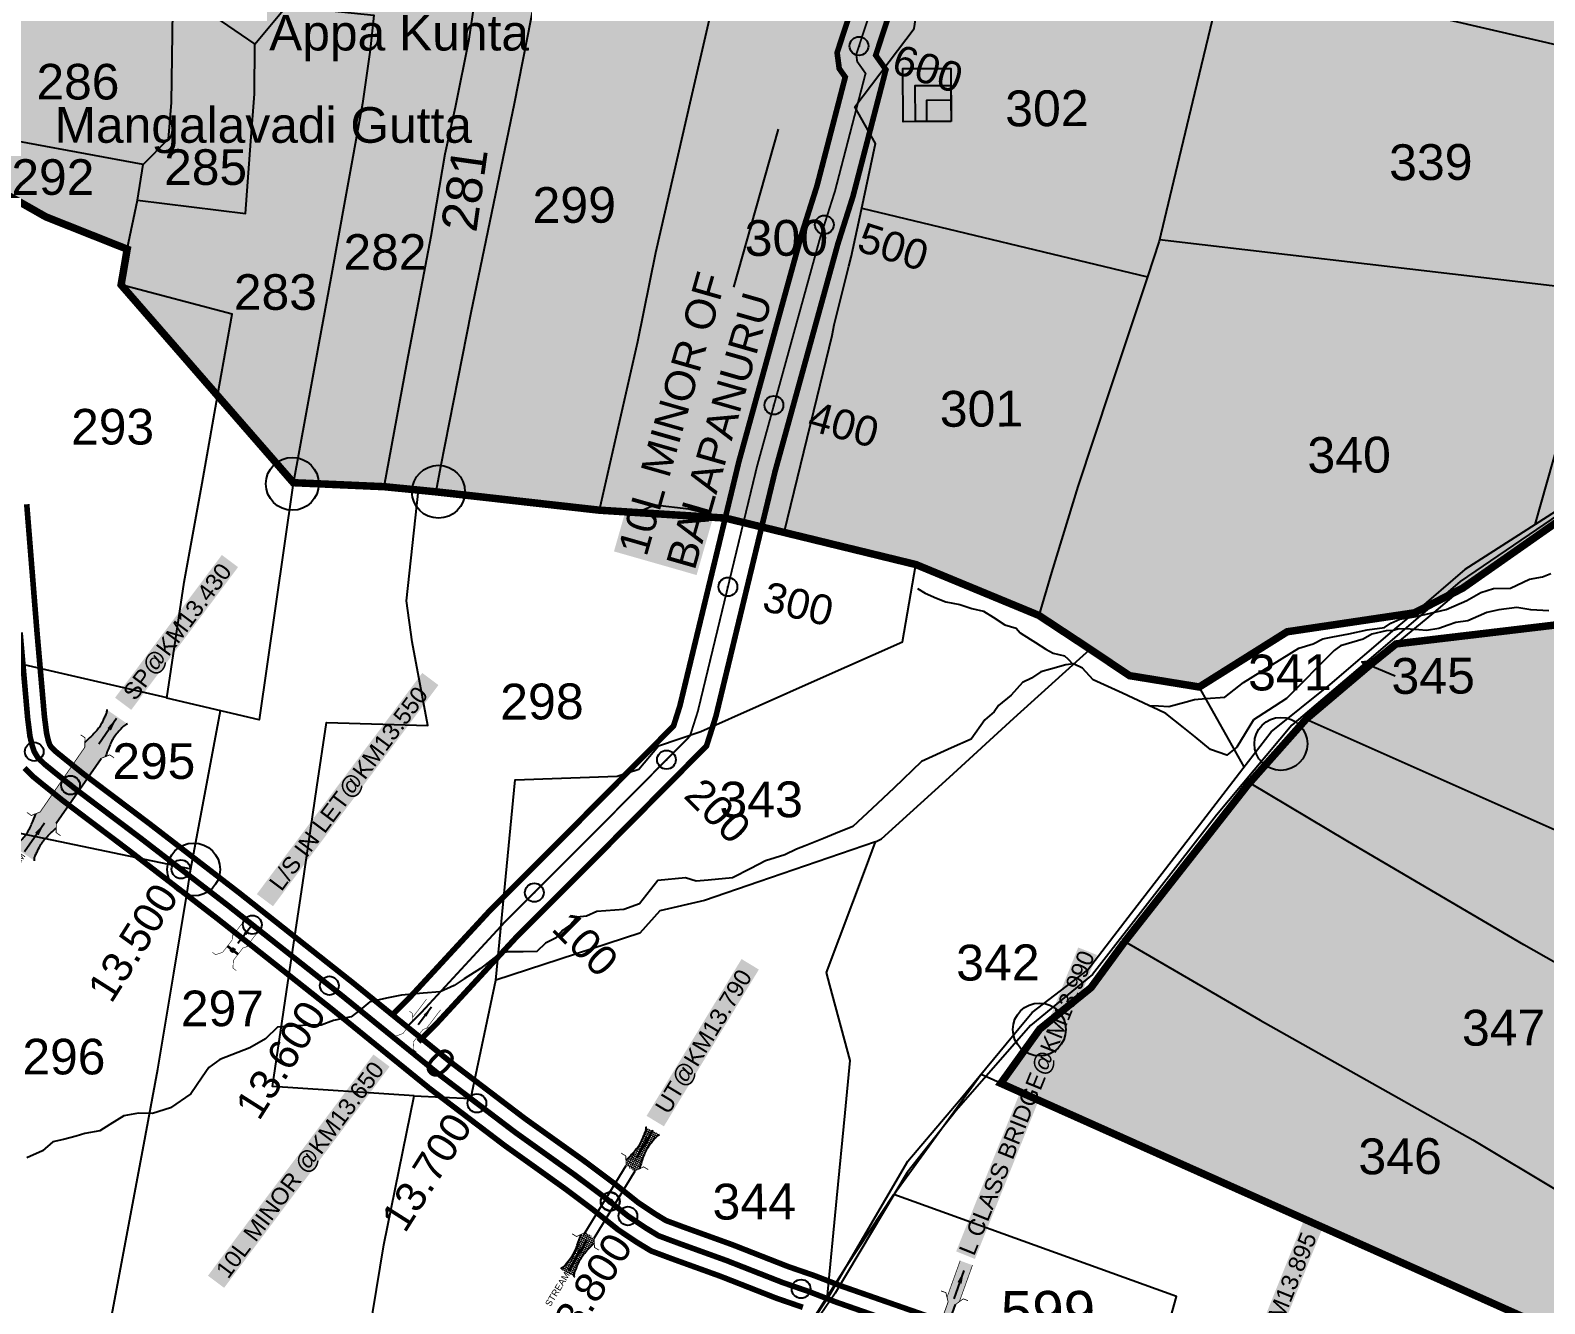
# Model space of a CAD drawing. Header units: inches. Extents: x 194782 to 246112, y 1600383 to 1614216.
# Drawn here: x 198478 to 199287, y 1610168 to 1610848 of the extents above; entities that cross this region are included whole.
import ezdxf
from ezdxf.enums import TextEntityAlignment as Align

# ---------------------------------------------------------------- set-up
doc = ezdxf.new("R2010")
doc.units = ezdxf.units.IN
doc.header["$LTSCALE"] = 15
doc.header["$MEASUREMENT"] = 0
doc.header["$PDMODE"] = 32
doc.header["$PDSIZE"] = 10
doc.linetypes.add('ACAD_ISO02W100', pattern=[15, 12, -3])
doc.linetypes.add('HIDDEN2', pattern=[0.1875, 0.125, -0.0625])
for name, color, linetype in [('BOUNDRY STONES', 240, 'Continuous'), ('CANAL1', 7, 'Continuous'), ('CS', 134, 'Continuous'), ('CSMark', 72, 'Continuous'), ('PAPER SIZE', 5, 'Continuous'), ('PLOTS', 7, 'Continuous'), ('PLOTS NO', 7, 'Continuous'), ('ROADS', 1, 'Continuous'), ('STREAMS', 4, 'Continuous'), ('STRUCTURE', 5, 'Continuous'), ('text2', 7, 'Continuous'), ('wells', 7, 'Continuous'), ('WUA-9', 3, 'Continuous')]:
    doc.layers.add(name, color=color, linetype=linetype)
doc.styles.get("Standard").update_dxf_attribs({"font": 'arial.ttf'})
doc.dimstyles.get("Standard").update_dxf_attribs({"dimtxt": 0.18, "dimasz": 0.18, "dimexe": 0.18, "dimexo": 0.0625, "dimgap": 0.09, "dimtad": 0, "dimtih": 1, "dimtoh": 1, "dimdec": 4, "dimzin": 0, "dimdsep": 46, "dimtxsty": 'Standard', "dimcen": 0.09, "dimadec": 0, "dimazin": 0, "dimtfac": 1, "dimtdec": 4, "dimtofl": 0, "dimtmove": 0, "dimatfit": 3, "dimfxl": 1, "dimtolj": 1, "dimtzin": 0, "dimarcsym": 0})

# ---------------------------------------------------------------- blocks, each defined once
blk = doc.blocks.new('OT')
at = {"layer": 'STRUCTURE', "color": 190}
for points, const_width in [([(769751.4, 1706595.8), (769729.4, 1706595.8)], 0.5), ([(769775.2, 1706601.8), (769775.2, 1706597.8), (769769.2, 1706593.8), (769761.8, 1706593.8), (769754.4, 1706593.8), (769748.4, 1706597.8), (769748.4, 1706601.8)], 0.5), ([(769761.8, 1706593.8), (769761.8, 1706581)], 2.5), ([(769751.4, 1706579), (769729.4, 1706579)], 0.5), ([(769748.4, 1706573), (769748.4, 1706577), (769754.4, 1706581), (769761.8, 1706581), (769761.8, 1706581), (769761.8, 1706581), (769769.2, 1706581), (769775.2, 1706577), (769775.2, 1706573)], 0.5)]:
    blk.add_lwpolyline(points, dxfattribs=dict(at, const_width=const_width))
at = {"layer": 'STRUCTURE', "color": 0}
blk.add_circle((769761.8, 1706587.4), 1.87, dxfattribs=at)
blk.add_leader([(769732.6, 1706587.4), (769753.8, 1706587.4)], dimstyle='Standard', override={"dimasz": 10, "dimgap": 0.09, "dimtad": 0}, dxfattribs=at)
blk = doc.blocks.new('SP')
at = {"layer": 'STRUCTURE'}
h = blk.add_hatch(dxfattribs=at)
h.set_pattern_fill('DASH', color=256, scale=8, style=0)
edge = h.paths.add_edge_path()
edge.add_spline(control_points=[(769825.7, 1706742.1), (769825.3, 1706741.8), (769823.8, 1706740.8), (769820.9, 1706740.3), (769817, 1706739.7), (769811.4, 1706738.9), (769804, 1706739.7), (769798.4, 1706741), (769795.6, 1706741.6)], knot_values=[0, 0, 0, 0, 1.613557, 5.24513, 8.624976, 13.470124, 22.190216, 30.746377, 30.746377, 30.746377, 30.746377], degree=3, periodic=0)
edge.add_line((769795.6, 1706741.6), (769792.6, 1706739.6))
edge.add_line((769792.6, 1706739.6), (769732.6, 1706739.6))
edge.add_line((769732.6, 1706739.6), (769729.6, 1706741.6))
edge.add_spline(control_points=[(769729.6, 1706741.6), (769726.9, 1706740.9), (769721.3, 1706739.5), (769713.9, 1706738.5), (769708.3, 1706739.1), (769704.4, 1706739.6), (769701.5, 1706740), (769700, 1706741), (769699.5, 1706741.3)], knot_values=[0, 0, 0, 0, 8.556161, 17.276253, 22.121402, 25.501247, 29.13282, 30.746377, 30.746377, 30.746377, 30.746377], degree=3, periodic=0)
edge.add_line((769699.5, 1706741.3), (769699.5, 1706722.1))
edge.add_spline(control_points=[(769699.5, 1706722.1), (769700, 1706722.4), (769701.4, 1706723.4), (769704.3, 1706724), (769708.2, 1706724.5), (769713.8, 1706725.3), (769721.2, 1706724.5), (769726.8, 1706723.3), (769729.6, 1706722.6)], knot_values=[0, 0, 0, 0, 1.613557, 5.24513, 8.624976, 13.470124, 22.190216, 30.746377, 30.746377, 30.746377, 30.746377], degree=3, periodic=0)
edge.add_line((769729.6, 1706722.6), (769732.6, 1706724.6))
edge.add_line((769732.6, 1706724.6), (769792.6, 1706724.6))
edge.add_line((769792.6, 1706724.6), (769795.6, 1706722.6))
edge.add_spline(control_points=[(769795.6, 1706722.6), (769798.4, 1706723.3), (769803.9, 1706724.8), (769811.3, 1706725.8), (769817, 1706725.1), (769820.9, 1706724.7), (769823.8, 1706724.2), (769825.2, 1706723.3), (769825.7, 1706723)], knot_values=[0, 0, 0, 0, 8.556161, 17.276253, 22.121402, 25.501247, 29.13282, 30.746377, 30.746377, 30.746377, 30.746377], degree=3, periodic=0)
edge.add_line((769825.7, 1706723), (769825.7, 1706742.1))
h.paths.add_polyline_path([(769764.2, 1706732.1, -1), (769761.1, 1706732.1, -1)], flags=0)
h.paths.add_polyline_path([(769761.1, 1706732.1, 1), (769764.2, 1706732.1, 1)], flags=16)
at = {"layer": 'STRUCTURE', "const_width": 0.628}
for points in [[(769726.6, 1706747.6), (769726.6, 1706743.6), (769732.6, 1706739.6), (769792.6, 1706739.6), (769798.6, 1706743.6), (769798.6, 1706747.6)], [(769726.6, 1706716.6), (769726.6, 1706720.6), (769732.6, 1706724.6), (769792.6, 1706724.6), (769798.6, 1706720.6), (769798.6, 1706716.6)]]:
    blk.add_lwpolyline(points, dxfattribs=at)
at = {"layer": 'STRUCTURE', "color": 3}
blk.add_lwpolyline([(769732.6, 1706724.6), (769792.6, 1706724.6)], dxfattribs=at)
blk.add_lwpolyline([(769732.6, 1706724.6), (769792.6, 1706724.6)], dxfattribs=at)
at = {"layer": 'STRUCTURE', "color": 0}
blk.add_circle((769762.6, 1706732.1), 1.55, dxfattribs=at)
at = {"layer": 'STRUCTURE'}
for points in [[(769699.5, 1706741.3), (769700.9, 1706740.5), (769704.4, 1706739.6), (769707.8, 1706739.2), (769712.6, 1706738.8), (769721.3, 1706739.7), (769729.6, 1706741.6)], [(769825.7, 1706742.1), (769824.3, 1706741.3), (769820.8, 1706740.3), (769817.5, 1706739.8), (769812.7, 1706739.2), (769804, 1706739.9), (769795.6, 1706741.6)], [(769699.5, 1706722.1), (769700.9, 1706723), (769704.4, 1706724), (769707.7, 1706724.5), (769712.5, 1706725), (769721.2, 1706724.4), (769729.6, 1706722.6)], [(769825.7, 1706723), (769824.3, 1706723.8), (769820.8, 1706724.7), (769817.4, 1706725.1), (769812.6, 1706725.5), (769803.9, 1706724.6), (769795.6, 1706722.6)]]:
    blk.add_spline(points, degree=3, dxfattribs=at)
at = {"layer": 'STRUCTURE', "color": 0}
blk.add_text('STREAM', height=5, dxfattribs=at).set_placement((769684.3, 1706732.1), align=Align.MIDDLE_CENTER)
for points in [[(769727.4, 1706732.1), (769700.8, 1706732.1)], [(769824.4, 1706732.1), (769800.5, 1706732.1)]]:
    blk.add_leader(points, dimstyle='Standard', override={"dimasz": 10, "dimgap": 0.09, "dimtad": 0}, dxfattribs=at)
blk = doc.blocks.new('UT')
at = {"layer": 'STRUCTURE'}
h = blk.add_hatch(dxfattribs=at)
h.set_pattern_fill('DASH', color=150, scale=8, angle=-39.6278, style=0)
h.set_pattern_definition([(320.372247933, (-4370.464, -6260.8811), (1.40800153113, 0.132407282), [1, -1])])
h.paths.add_polyline_path([(765163, 1700681.9), (765165.6, 1700680.6), (765167.2, 1700680.3), (765169.1, 1700680), (765172.4, 1700679.6), (765176.4, 1700679.3), (765179.5, 1700679.5), (765183.1, 1700679.9), (765187.7, 1700680.9), (765188.9, 1700681.2), (765193.1, 1700682.2), (765196.1, 1700680.2), (765196.1, 1700672.2), (765193.1, 1700670.2), (765190.5, 1700670.8), (765188.1, 1700671.3), (765185.5, 1700671.8), (765183.6, 1700672.1), (765181, 1700672.5), (765180.3, 1700672.5), (765178.5, 1700672.6), (765176.7, 1700672.6), (765174.6, 1700672.5), (765172.5, 1700672.3), (765170.4, 1700672), (765168.5, 1700671.7), (765166.1, 1700671.2), (765165, 1700670.8), (765163, 1700669.7)])
h.paths.add_polyline_path([(765259.1, 1700682.2), (765256.1, 1700680.2), (765256.1, 1700672.2), (765259.1, 1700670.2), (765261.9, 1700671), (765264.4, 1700671.6), (765266.4, 1700672), (765269.1, 1700672.5), (765272.7, 1700673), (765276.1, 1700673.1), (765278.6, 1700672.9), (765281.2, 1700672.7), (765283.9, 1700672.3), (765286.4, 1700671.9), (765288, 1700671.3), (765289.2, 1700670.6), (765289.1, 1700682.7), (765287.6, 1700681.8), (765285.7, 1700681.2), (765283, 1700680.7), (765281.2, 1700680.4), (765276.7, 1700679.9), (765272.7, 1700679.9), (765268.7, 1700680.3), (765264.8, 1700681), (765261.2, 1700681.7)])
at = {"layer": 'STRUCTURE', "color": 150, "const_width": 0.628}
for points in [[(765190.1, 1700688.2), (765190.1, 1700684.2), (765196.1, 1700680.2), (765256.1, 1700680.2), (765262.1, 1700684.2), (765262.1, 1700688.2)], [(765190.1, 1700664.2), (765190.1, 1700668.2), (765196.1, 1700672.2), (765256.1, 1700672.2), (765262.1, 1700668.2), (765262.1, 1700664.2)]]:
    blk.add_lwpolyline(points, dxfattribs=at)
at = {"layer": 'STRUCTURE', "color": 150}
for points in [[(765196.1, 1700680.2), (765256.1, 1700680.2)], [(765196.1, 1700672.2), (765256.1, 1700672.2)], [(765196.1, 1700672.2), (765256.1, 1700672.2)]]:
    blk.add_lwpolyline(points, dxfattribs=at)
at = {"layer": 'STRUCTURE', "color": 0}
blk.add_circle((765226.1, 1700676.2), 1.89, dxfattribs=at)
at = {"layer": 'STRUCTURE', "color": 150}
for points in [[(765289.1, 1700682.7), (765287.8, 1700681.9), (765284.3, 1700680.9), (765280.9, 1700680.4), (765276.1, 1700679.8), (765267.4, 1700680.5), (765259.1, 1700682.2)], [(765163, 1700681.9), (765164.4, 1700681.1), (765167.9, 1700680.2), (765171.2, 1700679.8), (765176.1, 1700679.4), (765184.7, 1700680.3), (765193.1, 1700682.2)], [(765163, 1700669.7), (765164.3, 1700670.6), (765167.8, 1700671.6), (765171.2, 1700672.1), (765176, 1700672.6), (765184.7, 1700672), (765193.1, 1700670.2)], [(765289.2, 1700670.6), (765287.8, 1700671.4), (765284.2, 1700672.3), (765280.9, 1700672.7), (765276.1, 1700673.1), (765267.4, 1700672.2), (765259.1, 1700670.2)]]:
    blk.add_spline(points, degree=3, dxfattribs=at)
at = {"layer": 'STRUCTURE', "color": 0}
blk.add_text('STREAM', height=5, dxfattribs=at).set_placement((765148.2, 1700675.8), align=Align.MIDDLE_CENTER)
for points in [[(765190.9, 1700676), (765164.2, 1700675.8)], [(765289.3, 1700676.7), (765265.4, 1700676.4)]]:
    blk.add_leader(points, dimstyle='Standard', override={"dimasz": 10, "dimgap": 0.09, "dimtad": 0}, dxfattribs=at)
blk = doc.blocks.new('SLB')
at = {"layer": 'STRUCTURE'}
h = blk.add_hatch(dxfattribs=at)
h.set_pattern_fill('DOTS', color=6, scale=20, angle=320.3722, style=0)
h.set_pattern_definition([(320.372247934, (-159.4327, -72.9564), (1.2786241598, 0.5641323054), [0, -1.25])])
h.paths.add_polyline_path([(769699.5, 1706871.1), (769699.5, 1706861.1), (769729.1, 1706861.1), (769732.1, 1706863.1), (769792.1, 1706863.1), (769795.1, 1706861.1), (769824.7, 1706861.1), (769824.7, 1706871.1), (769795.1, 1706871.1), (769792.1, 1706869.1), (769732.1, 1706869.1), (769729.1, 1706871.1)])
at = {"layer": 'STRUCTURE', "color": 6, "const_width": 0.628}
for points in [[(769726.1, 1706877.1), (769726.1, 1706873.1), (769732.1, 1706869.1), (769792.1, 1706869.1), (769798.1, 1706873.1), (769798.1, 1706877.1)], [(769726.1, 1706855.1), (769726.1, 1706859.1), (769732.1, 1706863.1), (769792.1, 1706863.1), (769798.1, 1706859.1), (769798.1, 1706855.1)]]:
    blk.add_lwpolyline(points, dxfattribs=at)
at = {"layer": 'STRUCTURE', "color": 6, "linetype": 'ACAD_ISO02W100', "ltscale": 0.5, "const_width": 0.5}
for points in [[(769699.5, 1706871.1), (769729.1, 1706871.1)], [(769699.5, 1706861.1), (769729.1, 1706861.1)], [(769795.1, 1706871.1), (769824.7, 1706871.1)], [(769795.1, 1706861.1), (769824.7, 1706861.1)]]:
    blk.add_lwpolyline(points, dxfattribs=at)
at = {"layer": 'STRUCTURE', "color": 6}
blk.add_lwpolyline([(769732.1, 1706863.1), (769792.1, 1706863.1)], dxfattribs=at)
blk.add_lwpolyline([(769732.1, 1706863.1), (769792.1, 1706863.1)], dxfattribs=at)
at = {"layer": 'STRUCTURE', "color": 0}
blk.add_circle((769762.1, 1706866.1), 1.24, dxfattribs=at)
for points in [[(769703.8, 1706866), (769726.7, 1706866)], [(769818.6, 1706865.8), (769795.7, 1706865.8)]]:
    blk.add_leader(points, dimstyle='Standard', override={"dimasz": 10, "dimgap": 0.09, "dimtad": 0}, dxfattribs=at)

msp = doc.modelspace()

# ---------------------------------------------------------------- hatches: boundary and pattern name
at = {"layer": 'PLOTS NO'}
h = msp.add_hatch(color=2, dxfattribs=at)
h.dxf.hatch_style = 1
h.paths.add_polyline_path([(198318.61, 1611017.4), (198243.82, 1611022.58), (198083.89, 1611083.3), (198118.29, 1611197.82), (198117.55, 1611216.54), (198179.15, 1611220.21), (198258.91, 1611214.76), (198273.86, 1611218.83), (198337.19, 1611280.79), (198371.88, 1611279.94), (198378.78, 1611277.65), (198452.44, 1611287.94), (198492.11, 1611296.73), (198488.59, 1611312.8), (198533.57, 1611324), (198583.68, 1611336.72), (198659.67, 1611353.45), (198723.67, 1611340.11), (198762.87, 1611331.94), (198781.16, 1611322.61), (198793.82, 1611321.25), (198800.03, 1611308.83), (198805.69, 1611308.65), (198829.28, 1611291.31), (198858.93, 1611274.8), (198862.81, 1611272.64), (198930.73, 1611264.74), (198982.91, 1611258.67), (199036.17, 1611256.83), (199068.99, 1611225.16), (199087.61, 1611173.41), (199124.65, 1611117.38), (199127.8, 1611079.53), (199163.13, 1611053.59), (199224.71, 1611008.37), (199277.15, 1610991.27), (199322.94, 1610957.17), (199371.81, 1610920.78), (199409.42, 1610905.8), (199493.98, 1610857.32), (199502.51, 1610853.27), (199555.09, 1610787.57), (199561.36, 1610770.8), (199576.83, 1610757.11), (199632.66, 1610740.89), (199672.42, 1610722.38), (199667.02, 1610707.58), (199596.21, 1610649.84), (199425.54, 1610648.35), (199396.82, 1610616.47), (199351.15, 1610614.71), (199327.71, 1610609.7), (199279.75, 1610576.06), (199242.89, 1610550.22), (199217.23, 1610537.07), (199149.23, 1610526.96), (199102.31, 1610497.49), (199065.08, 1610503.54), (199044.01, 1610517.69), (199016.64, 1610535.72), (198951.07, 1610562.83), (198880.78, 1610579.96), (198849.32, 1610587.63), (198782.25, 1610591.83), (198694.85, 1610601.65), (198667.3, 1610604.38), (198618.77, 1610606.51), (198526.87, 1610712.1), (198530.12, 1610731.12), (198486.75, 1610748.35), (198463.54, 1610761.52), (198460.49, 1610790.95), (198455.21, 1610808.29), (198397.18, 1610845.35), (198398.92, 1610850.58), (198407.5, 1610881.69), (198433.89, 1611008.72), (198429.58, 1611009.72), (198350.48, 1611015.2)])
at = {"layer": 'PLOTS NO', "true_color": 0xcd6928}
h = msp.add_hatch(color=32, dxfattribs=at)
h.dxf.hatch_style = 1
h.paths.add_polyline_path([(199062.19, 1610361.17), (199128.41, 1610445.51), (199159.32, 1610480.33), (199193.29, 1610509.1), (199207.35, 1610520.47), (199319.43, 1610533.78), (199415.65, 1610554.69), (199479.57, 1610597.05), (199505.31, 1610612.13), (199584.54, 1610608.14), (199640.17, 1610641.54), (199694.76, 1610687.01), (199710.96, 1610723.38), (199732.94, 1610726.71), (199826.84, 1610706.3), (199880.4, 1610686.22), (199939.14, 1610665.33), (199997.27, 1610646.23), (200001.28, 1610645.68), (200136.29, 1610578.74), (200183.79, 1610567.03), (200245.07, 1610514.53), (200367.37, 1610507.23), (200430.76, 1610519.37), (200556.27, 1610504.09), (200613.22, 1610499.15), (200643.7, 1610480.79), (200646.76, 1610430.18), (200637.66, 1610413.47), (200626.05, 1610393.04), (200631.68, 1610317.34), (200631.08, 1610286.65), (200399.29, 1610172.27), (200307.28, 1610130.83), (200242.53, 1610101.32), (200176.08, 1610094.51), (200091.45, 1610096.21), (199924.21, 1610131.45), (199818.56, 1610062.77), (199772.67, 1610027.01), (199745.8, 1610023.82), (199760.46, 1610105.57), (199758.47, 1610111.71), (199472.97, 1610144.6), (199321.74, 1610167.39), (199313.41, 1610144.25), (198996.4, 1610285.98), (199017.16, 1610314.91), (199044.56, 1610337.08)])
h = msp.add_hatch(color=32, dxfattribs=at)
h.dxf.hatch_style = 1
h.paths.add_polyline_path([(199062.19, 1610361.17), (199128.41, 1610445.51), (199159.32, 1610480.33), (199193.29, 1610509.1), (199207.35, 1610520.47), (199319.43, 1610533.78), (199415.65, 1610554.69), (199479.57, 1610597.05), (199505.31, 1610612.13), (199584.54, 1610608.14), (199640.17, 1610641.54), (199694.76, 1610687.01), (199710.96, 1610723.38), (199732.94, 1610726.71), (199826.84, 1610706.3), (199880.4, 1610686.22), (199939.14, 1610665.33), (199997.27, 1610646.23), (200001.28, 1610645.68), (200136.29, 1610578.74), (200183.79, 1610567.03), (200245.07, 1610514.53), (200367.37, 1610507.23), (200430.76, 1610519.37), (200556.27, 1610504.09), (200613.22, 1610499.15), (200643.7, 1610480.79), (200646.76, 1610430.18), (200637.66, 1610413.47), (200626.05, 1610393.04), (200631.68, 1610317.34), (200631.08, 1610286.65), (200399.29, 1610172.27), (200307.28, 1610130.83), (200242.53, 1610101.32), (200176.08, 1610094.51), (200091.45, 1610096.21), (199924.21, 1610131.45), (199818.56, 1610062.77), (199772.67, 1610027.01), (199745.8, 1610023.82), (199760.46, 1610105.57), (199758.47, 1610111.71), (199472.97, 1610144.6), (199321.74, 1610167.39), (199313.41, 1610144.25), (198996.4, 1610285.98), (199017.16, 1610314.91), (199044.56, 1610337.08)])

# ---------------------------------------------------------------- linework, layer by layer
at = {"layer": 'BOUNDRY STONES', "color": 1}
for centre in [(198618.27, 1610605.89), (198696.23, 1610601.69), (199145.9, 1610467.12), (198565.58, 1610400.11), (199016.98, 1610314.71)]:
    msp.add_circle(centre, 14.12, dxfattribs=at)
at = {"layer": 'CANAL1', "color": 200, "const_width": 3}
for points in [[(198671.49, 1610322.32), (198680.57, 1610331.44), (198723.95, 1610378.44), (198767.14, 1610421.62), (198821.71, 1610476.67), (198825.07, 1610487.24), (198856.59, 1610617.72), (198890.26, 1610739.67), (198898.27, 1610764.85), (198913.37, 1610822.95), (198910.16, 1610827.48), (198909.02, 1610835.98), (198940.8, 1610932.66)], [(198685.66, 1610308.22), (198695.01, 1610317.6), (198738.38, 1610364.58), (198781.32, 1610407.5), (198839.31, 1610466.01), (198844.34, 1610481.86), (198875.96, 1610612.71), (198909.44, 1610733.98), (198917.49, 1610759.3), (198935.07, 1610826.92), (198929.62, 1610834.61), (198959.69, 1610926.08)], [(198476.5, 1610595.01), (198481.94, 1610527.28), (198485.94, 1610481.85), (198487.08, 1610472.87), (198488.09, 1610468.59), (198488.7, 1610466.8), (198489.5, 1610465.49), (198491.9, 1610463.11), (198496.55, 1610459.33), (198506.71, 1610451.16), (198542.07, 1610424.49), (198589.74, 1610387.76), (198650.61, 1610339.62), (198702.67, 1610297.38), (198742.31, 1610267.26), (198773.75, 1610244.79), (198789.92, 1610232.69), (198802.83, 1610222.36), (198811.57, 1610216.5), (198817.68, 1610212.77), (198827.64, 1610209.07), (198853.09, 1610199.88), (198882.98, 1610188.16), (198896.92, 1610183.36), (198911.36, 1610177.78), (198969.12, 1610157.63)], [(198475.26, 1610454.25), (198479.87, 1610449.69), (198485.23, 1610445.33), (198495.65, 1610436.96), (198531.16, 1610410.17), (198578.67, 1610373.57), (198639.35, 1610325.58), (198691.55, 1610283.22), (198731.63, 1610252.77), (198763.12, 1610230.26), (198778.9, 1610218.45), (198792.18, 1610207.83), (198801.86, 1610201.33), (198809.78, 1610196.51), (198821.44, 1610192.16), (198846.75, 1610183.03), (198876.77, 1610171.26), (198890.74, 1610166.45)]]:
    msp.add_lwpolyline(points, dxfattribs=at)
at = {"layer": 'CANAL1', "color": 1, "linetype": 'HIDDEN2', "ltscale": 4, "const_width": 1}
msp.add_lwpolyline([(198678.58, 1610315.27), (198687.79, 1610324.52), (198731.16, 1610371.51), (198774.23, 1610414.56), (198830.51, 1610471.34), (198834.71, 1610484.55), (198866.28, 1610615.22), (198899.85, 1610736.82), (198907.88, 1610762.08), (198924.22, 1610824.94), (198919.75, 1610831.25), (198919.24, 1610835.04), (198950.25, 1610929.37)], dxfattribs=at)
at = {"layer": 'CANAL1', "color": 3, "linetype": 'HIDDEN2', "ltscale": 4, "true_color": 0x00ff00, "const_width": 3}
msp.add_lwpolyline([(198472.98, 1610526.52), (198476.99, 1610480.9), (198478.21, 1610471.26), (198479.43, 1610466.11), (198480.49, 1610462.98), (198482.38, 1610459.87), (198485.89, 1610456.4), (198490.89, 1610452.33), (198501.18, 1610444.06), (198536.62, 1610417.33), (198584.2, 1610380.67), (198644.98, 1610332.6), (198697.11, 1610290.3), (198736.97, 1610260.01), (198768.43, 1610237.52), (198784.41, 1610225.57), (198797.5, 1610215.09), (198806.72, 1610208.92), (198813.73, 1610204.64), (198824.54, 1610200.61), (198849.92, 1610191.45), (198879.87, 1610179.71), (198893.83, 1610174.91), (198908.25, 1610169.33), (198966.07, 1610149.16)], dxfattribs=at)
at = {"layer": 'CS'}
for p in [(198920.71, 1610839.51), (198902.19, 1610744.18), (198875.29, 1610647.87), (198850.75, 1610550.94), (198817.95, 1610458.67), (198747.43, 1610387.77)]:
    msp.add_point(p, dxfattribs=at)
at = {"layer": 'PLOTS', "color": 0}
for points in [[(199460.7, 1610802.93), (199341.02, 1610829.05), (199235.76, 1610853.35), (199115.49, 1610879.34), (198961.32, 1610922.76), (198926.64, 1610927.28), (198860.02, 1610939.52), (198841.33, 1610944.07), (198805.89, 1610952.68), (198796.7, 1610954.92), (198769.3, 1610961.58), (198752.98, 1610965.54), (198767.99, 1611035.88), (198795.31, 1611053.21), (198803.16, 1611068.98), (198822.59, 1611110.75), (198831.72, 1611135.14), (198841.41, 1611178.84), (198851.87, 1611226.06), (198862.81, 1611272.64)], [(199163.13, 1611053.59), (199142.49, 1610975.47), (199126.28, 1610914.7), (199115.49, 1610879.34), (199099.81, 1610814.2), (199086.58, 1610759.24), (199080.96, 1610735.43), (199074.64, 1610716.44), (199054.73, 1610656.55), (199037.42, 1610604.52), (199023.52, 1610558.5), (199016.64, 1610535.72), (198979.97, 1610550.4), (198951.07, 1610562.83), (198880.78, 1610579.96), (198829.82, 1610592.38), (198811.58, 1610594.48), (198802.7, 1610590.52), (198782.25, 1610591.83)], [(198769.3, 1610961.58), (198750.06, 1610876.64), (198736.71, 1610808.7), (198713.59, 1610697.17), (198697.3, 1610614.89), (198694.85, 1610601.65), (198685.66, 1610602.56), (198667.3, 1610604.38), (198679.62, 1610671.09), (198692.42, 1610738), (198699.77, 1610781.97), (198705.39, 1610806.94), (198712.62, 1610843.15), (198718.03, 1610879.11), (198720.52, 1610892.27)], [(198694.85, 1610601.65), (198782.25, 1610591.83), (198802.69, 1610681.79), (198812.3, 1610729.38), (198831.18, 1610811.62), (198850.09, 1610894.03), (198861.09, 1610939.26)], [(198880.78, 1610579.96), (198898.37, 1610652.13), (198906.41, 1610685.12), (198907.43, 1610690.79), (198915.35, 1610722.08), (198916.55, 1610726.81), (198921.98, 1610752.28), (198929.47, 1610787.45), (198918.51, 1610807.08), (198950.12, 1610848.93), (198955.88, 1610886.14), (198961.32, 1610922.76)], [(198554.52, 1610870.65), (198598.22, 1610840.51), (198615.17, 1610860.78), (198612.57, 1610880.04), (198577.86, 1610898.07)], [(198554.52, 1610870.65), (198553.52, 1610809.42), (198551.92, 1610789.88), (198538.59, 1610776.23), (198415.31, 1610799.01), (198454.63, 1610850.36)], [(198615.17, 1610860.78), (198661.68, 1610856.02), (198659.79, 1610837.55), (198655.75, 1610808.88), (198646.62, 1610758.9), (198638.72, 1610715.7), (198632.38, 1610680.96), (198618.52, 1610605.1), (198609.24, 1610540.55), (198600.53, 1610480.04), (198551.25, 1610491.59), (198560.59, 1610553.46), (198570.05, 1610606.25), (198579.46, 1610658.75), (198586.21, 1610696.38), (198526.87, 1610712.1), (198530.12, 1610731.12)], [(198397.62, 1610845.59), (198376.99, 1610790.12), (198430.71, 1610779.69), (198486.75, 1610748.35), (198530.12, 1610731.12), (198535.62, 1610757.21), (198538.59, 1610776.23)], [(198535.62, 1610757.21), (198593.2, 1610750.23), (198596.1, 1610788.74), (198597.99, 1610814.04), (198598.22, 1610840.51)], [(199081.17, 1610736.33), (199260.18, 1610715.34), (199304.41, 1610710.15), (199322.29, 1610766.07), (199335.93, 1610813.03), (199341.02, 1610829.05)], [(199460.7, 1610802.93), (199432.31, 1610761.04), (199410.03, 1610728.17), (199383.98, 1610691.55), (199360.42, 1610658.45), (199343.51, 1610634.69), (199329.4, 1610614.86), (199281.69, 1610584.17), (199303.83, 1610662.62), (199315.66, 1610699.86), (199317.39, 1610708.58), (199304.41, 1610710.15)], [(199479.4, 1610798.72), (199459.41, 1610746.69), (199443.12, 1610699.4), (199425.46, 1610648.11), (199396.82, 1610616.47), (199351.15, 1610614.71), (199327.71, 1610609.7), (199279.75, 1610576.06), (199242.89, 1610550.22), (199226.25, 1610536.14), (199185.2, 1610502.46), (199159.77, 1610480.83), (199145.03, 1610464.23), (199128.41, 1610445.51), (199097.83, 1610406.57), (199071.4, 1610372.89), (199062.19, 1610361.17), (199044.56, 1610337.08), (199017.16, 1610314.91)], [(198922.14, 1610753.04), (199074.64, 1610716.44)], [(198683.22, 1610279.35), (198607.75, 1610284.24), (198615.92, 1610339.64), (198623.62, 1610391.79), (198631.32, 1610444.04), (198636.42, 1610478.56), (198690.63, 1610476.92), (198682.27, 1610521.53), (198679.22, 1610543.46), (198685.66, 1610602.56)], [(198618.77, 1610606.51), (198667.3, 1610604.38)], [(199281.69, 1610584.17), (199244, 1610560.13), (199217.23, 1610537.07), (199149.23, 1610526.96), (199102.31, 1610497.49), (199065.08, 1610503.54), (199044.01, 1610517.69), (199016.64, 1610535.72)], [(198929.46, 1610414.81), (198867.25, 1610393.46), (198838.24, 1610383.5), (198814.36, 1610377.95), (198803.65, 1610366.2), (198726.93, 1610341.05), (198737.16, 1610448.03), (198791.62, 1610449.96), (198803.27, 1610453.55), (198813.64, 1610466.02), (198836.21, 1610473.74), (198898.58, 1610501.41), (198943.89, 1610521.51), (198951.07, 1610562.83)], [(198863.31, 1610098.73), (198870.34, 1610114.33), (198885.9, 1610144.12), (198904.71, 1610172.52), (198923.25, 1610204.26), (198946.77, 1610244.53), (198974.64, 1610277.41), (199006.01, 1610315.19), (199013.2, 1610323.85), (199034.28, 1610340.05), (199042.6, 1610346.44), (199064.34, 1610374.72), (199104.21, 1610426.27), (199125.59, 1610453.91), (199140.77, 1610473.53), (199172.26, 1610498.8), (199207.88, 1610529.43), (199217.23, 1610537.07)], [(198325.63, 1610527.29), (198390.58, 1610513.23), (198411.53, 1610524.23), (198477.33, 1610509.04), (198551.31, 1610491.96)], [(198903.75, 1610171.07), (198908.91, 1610224.63), (198913.31, 1610270.27), (198916, 1610298.17), (198905.21, 1610338.32), (198903.4, 1610345.07), (198924.1, 1610400.47), (198929.46, 1610414.81), (198932.74, 1610416.42), (198968.94, 1610449.42), (199003.42, 1610480.85), (199044.01, 1610517.69)], [(199126.31, 1610454.84), (199102.31, 1610497.49)], [(198456.52, 1610422.95), (198564.01, 1610400.41), (198579.97, 1610484.86)], [(199159.32, 1610480.33), (199217.01, 1610454.72), (199292.22, 1610421.35), (199397.45, 1610374.08), (199484.72, 1610338.47), (199543.29, 1610314.75)], [(199435.5, 1610265.39), (199398.81, 1610288.02), (199354.41, 1610314.24), (199316.68, 1610336.54), (199275.5, 1610359.93), (199228.64, 1610387.45), (199181.68, 1610415.03), (199129.13, 1610446.33)], [(198511.7, 1610108.22), (198539.88, 1610258.21), (198546.51, 1610293.5), (198554.96, 1610344.75), (198562.08, 1610387.83), (198564.01, 1610400.41)], [(199062.62, 1610361.71), (199134.9, 1610319.61), (199200.29, 1610282.87), (199248.39, 1610255.85), (199294.02, 1610228.51), (199354.24, 1610194.82), (199350.34, 1610184.25)], [(198637.26, 1610076.83), (198657.39, 1610140.22), (198667.18, 1610199.8), (198683.22, 1610279.35), (198713.46, 1610277.89), (198726.93, 1610341.05)]]:
    msp.add_lwpolyline(points, dxfattribs=at)
at = {"layer": 'PLOTS'}
for points in [[(198889.83, 1610150.06), (198913.98, 1610188.39), (198939.37, 1610226.65), (198985.85, 1610290.9), (199313.41, 1610144.25)], [(199073.1, 1610110.89), (199090.25, 1610172.19), (198939.37, 1610226.65)]]:
    msp.add_lwpolyline(points, dxfattribs=at)
at = {"layer": 'PLOTS NO', "color": 0}
for points in [[(199191.11, 1610508.37), (199189.05, 1610510.84), (199193.55, 1610511.39)], [(199189.05, 1610510.84), (199206.88, 1610503.51)]]:
    msp.add_lwpolyline(points, dxfattribs=at)
at = {"layer": 'ROADS'}
msp.add_lwpolyline([(199298.57, 1610592.65), (199241.59, 1610553.83), (199196.61, 1610515.19), (199151.71, 1610477.03), (199111.6, 1610429.05), (199045.26, 1610344.08), (199012.17, 1610316.9), (198972.64, 1610271.56), (198946.41, 1610238.43), (198907.91, 1610174.04), (198889.36, 1610146.69)], dxfattribs=at)
at = {"layer": 'STREAMS'}
for points in [[(199075.45, 1610487.61), (199080.63, 1610487.39), (199085.99, 1610487.16), (199095.27, 1610489.64), (199099.74, 1610490.83), (199105.8, 1610491.28), (199115.97, 1610492.02), (199125.89, 1610499.97), (199155.38, 1610518.19), (199163.2, 1610520.44), (199168.26, 1610523.23), (199173.69, 1610524.26), (199182.16, 1610525.88), (199191.92, 1610528.03), (199201.23, 1610529.18), (199204.62, 1610531.59), (199209.31, 1610533.64), (199218.06, 1610535.06), (199234.07, 1610538.86), (199245.2, 1610543.61), (199252.55, 1610547.97), (199259.45, 1610550.03), (199268.48, 1610550.26), (199278.5, 1610555.09), (199285.5, 1610556.23), (199289.92, 1610558.09)], [(198951.99, 1610550.05), (198955.97, 1610547.56), (198962.13, 1610544.97), (198967.04, 1610542.9), (198974.54, 1610541.46), (198980.98, 1610539.32), (198987.18, 1610538.01), (198992.26, 1610534.76), (198998.56, 1610530.72), (199004.57, 1610528.96), (199006.76, 1610526.46), (199012.08, 1610523.03), (199014.94, 1610521.19), (199020.51, 1610517.6), (199024.32, 1610515.53), (199030.41, 1610514.06), (199032.21, 1610512.56), (199034.98, 1610509.5)], [(199288.98, 1610538.12), (199279.21, 1610538.66), (199271.88, 1610539.84), (199262.2, 1610538.63), (199255.89, 1610537.27), (199251.44, 1610535.34), (199245.71, 1610532.86), (199239.3, 1610531.84), (199235.19, 1610530.41), (199230.12, 1610528.65), (199223.58, 1610527.55), (199219.44, 1610528.06), (199214.82, 1610528.3), (199208.99, 1610528.6), (199205.79, 1610527.63), (199202.14, 1610527.39), (199194.39, 1610525.76), (199189.75, 1610522.97), (199177.77, 1610519.41), (199174.33, 1610516.9), (199148.94, 1610491.32), (199139.2, 1610485.04), (199131.23, 1610479.9), (199122.46, 1610465.38), (199117.05, 1610461.15), (199108.36, 1610464.09), (199100.05, 1610470.82), (199093.86, 1610475.83), (199084.52, 1610483.4), (199080.3, 1610485.36), (199075.45, 1610487.61), (199061.37, 1610494.14), (199045.72, 1610501.28), (199040.07, 1610507.49), (199035.28, 1610509.77), (199031.18, 1610509.32), (199022.91, 1610506.98), (199017.77, 1610505.52), (199012.77, 1610502.15), (199007.99, 1610499.83), (199001.92, 1610493.2), (198995.12, 1610487.54), (198992.92, 1610484.2), (198987.9, 1610479.91), (198980.65, 1610469.64), (198970.16, 1610464.95), (198954.15, 1610457.8), (198939.24, 1610443.57), (198927.82, 1610432.68), (198917.48, 1610423.01), (198908.22, 1610419.27), (198901.77, 1610416.67), (198891.95, 1610412.71), (198887.38, 1610410.87), (198881.16, 1610407.94), (198870.86, 1610404.72), (198862.89, 1610400.64), (198853.24, 1610395.71), (198840.14, 1610394.44), (198833.86, 1610393.83), (198828.19, 1610395.67), (198813.37, 1610394.27), (198803.55, 1610381.86), (198795.14, 1610378.82), (198780.7, 1610377.63), (198775.22, 1610375.12), (198770.23, 1610374.58), (198766.86, 1610370.83), (198762.67, 1610367.8), (198758.99, 1610363.66), (198753.42, 1610360.81), (198748.69, 1610356.37), (198741.47, 1610356.16), (198732.88, 1610356.12), (198728.24, 1610354.8), (198724.31, 1610351.7), (198718.68, 1610347.27), (198710, 1610341.76), (198704.56, 1610338.25), (198697.19, 1610334.86), (198688.16, 1610334.05), (198676.5, 1610332.99), (198669.44, 1610331.55), (198659.56, 1610329.54), (198654.34, 1610325.04), (198649.63, 1610321.5), (198640.19, 1610319.57), (198633.7, 1610317.01), (198626.48, 1610317.06), (198610.41, 1610316.04), (198603.91, 1610309.66), (198595.51, 1610304.98), (198579.59, 1610298.74), (198573.68, 1610294.42), (198570.18, 1610289.33), (198564, 1610280.36), (198553.24, 1610272.86), (198543.55, 1610269.81), (198536.07, 1610270.11), (198528.34, 1610268.62), (198520.84, 1610263.99), (198515.52, 1610260.71), (198507.54, 1610259.21), (198502.91, 1610257.81), (198496.21, 1610256.06), (198490.46, 1610254.75), (198484.86, 1610250.05), (198476.55, 1610246.14)]]:
    msp.add_lwpolyline(points, dxfattribs=at)
at = {"layer": 'text2', "color": 2}
for p in [(198480.49, 1610462.99), (198558.82, 1610400.22), (198638.02, 1610338.11), (198716.74, 1610275.39), (198797.38, 1610215.19), (198889.8, 1610176.29)]:
    msp.add_point(p, dxfattribs=at)
at = {"layer": 'text2', "color": 2, "linetype": 'Continuous'}
for p in [(198499.88, 1610445.1, 1), (198596.91, 1610370.62, 1), (198787.85, 1610222.82, 1)]:
    msp.add_point(p, dxfattribs=at)
at = {"layer": 'text2', "color": 3}
msp.add_point((198788, 1610223, 1), dxfattribs=at)
at = {"layer": 'wells'}
for points in [[(198969.83, 1610799.28), (198944.2, 1610799.16), (198944.07, 1610827.48), (198969.7, 1610827.6)], [(198969.83, 1610799.28), (198950.85, 1610799.19), (198950.76, 1610818.39), (198969.74, 1610818.48)], [(198969.83, 1610799.28), (198956.9, 1610799.22), (198956.84, 1610810.71), (198969.78, 1610810.78)]]:
    msp.add_lwpolyline(points, close=True, dxfattribs=at)
at = {"layer": 'WUA-9', "color": 15, "const_width": 4}
for points in [[(199327.71, 1610609.7), (199279.75, 1610576.06), (199242.89, 1610550.22), (199217.23, 1610537.07), (199149.23, 1610526.96), (199102.31, 1610497.49), (199065.08, 1610503.54), (199044.01, 1610517.69), (199016.64, 1610535.72), (198951.07, 1610562.83), (198880.78, 1610579.96), (198849.32, 1610587.63), (198782.25, 1610591.83), (198694.85, 1610601.65), (198667.3, 1610604.38), (198618.77, 1610606.51), (198526.87, 1610712.1), (198530.12, 1610731.12), (198486.75, 1610748.35), (198463.54, 1610761.52)], [(199062.19, 1610361.17), (199128.41, 1610445.51), (199159.32, 1610480.33), (199193.29, 1610509.1), (199207.35, 1610520.47), (199319.43, 1610533.78), (199415.65, 1610554.69), (199479.57, 1610597.05), (199505.31, 1610612.13), (199584.54, 1610608.14), (199640.17, 1610641.54), (199694.76, 1610687.01), (199710.96, 1610723.38), (199732.94, 1610726.71), (199826.84, 1610706.3), (199880.4, 1610686.22), (199939.14, 1610665.33), (199997.27, 1610646.23), (200001.28, 1610645.68), (200136.29, 1610578.74)], [(199472.97, 1610144.6), (199321.74, 1610167.39), (199313.41, 1610144.25), (198996.4, 1610285.98), (199017.16, 1610314.91), (199044.56, 1610337.08), (199062.19, 1610361.17)]]:
    msp.add_lwpolyline(points, dxfattribs=at)
at = {"layer": 'WUA-9', "const_width": 3}
for points in [[(199327.71, 1610609.7), (199279.75, 1610576.06), (199242.89, 1610550.22), (199217.23, 1610537.07), (199149.23, 1610526.96), (199102.31, 1610497.49), (199065.08, 1610503.54), (199044.01, 1610517.69), (199016.64, 1610535.72), (198951.07, 1610562.83), (198880.78, 1610579.96), (198849.32, 1610587.63), (198782.25, 1610591.83), (198694.85, 1610601.65), (198667.3, 1610604.38), (198618.77, 1610606.51), (198526.87, 1610712.1), (198530.12, 1610731.12), (198486.75, 1610748.35), (198463.54, 1610761.52)], [(199062.19, 1610361.17), (199128.41, 1610445.51), (199159.32, 1610480.33), (199193.29, 1610509.1), (199207.35, 1610520.47), (199319.43, 1610533.78), (199415.65, 1610554.69), (199479.57, 1610597.05), (199505.31, 1610612.13), (199584.54, 1610608.14), (199640.17, 1610641.54), (199694.76, 1610687.01), (199710.96, 1610723.38), (199732.94, 1610726.71), (199826.84, 1610706.3), (199880.4, 1610686.22), (199939.14, 1610665.33), (199997.27, 1610646.23), (200001.28, 1610645.68), (200136.29, 1610578.74)], [(199472.97, 1610144.6), (199321.74, 1610167.39), (199313.41, 1610144.25), (198996.4, 1610285.98), (199017.16, 1610314.91), (199044.56, 1610337.08), (199062.62, 1610361.71)]]:
    msp.add_lwpolyline(points, dxfattribs=at)

# ---------------------------------------------------------------- block references
at = {"layer": 'STRUCTURE', "color": 0}
for name, p, xscale, yscale, zscale, rotation in [('SP', (875892.37, 488473.96, 1), 0.7, 0.7, 0.7, 55.39768182643469), ('OT', (-298449.18, 2533457.98, 1), 0.5599999999999999, 0.5599999999999999, 0.5599999999999999, 232.5777663997383), ('OT', (-298353.03, 2533414.56), 0.5599999999999999, 0.5599999999999999, 0.5599999999999999, 232.5777663997383), ('UT', (936476.09, 533202.56, 1), 0.7, 0.7, 0.7, 58.63413886181459), ('SLB', (1140861.86, 698704.79, 4), 0.7, 0.7, 0.7, 70.21582557615335)]:
    msp.add_blockref(name, p, dxfattribs=dict(at, xscale=xscale, yscale=yscale, zscale=zscale, rotation=rotation))

# ---------------------------------------------------------------- texts
at = {"layer": 'CSMark', "color": 1}
for s, rotation, p in [('600', 341.80308, (198939.71, 1610833.26)), ('500', 342.35585, (198921.25, 1610738.11)), ('400', 344.56694, (198894.57, 1610642.54)), ('300', 346.4166, (198870.19, 1610546.24)), ('200', 315.25418, (198832.15, 1610444.59)), ('13.500', 57.63822, (198514.86, 1610332.31)), ('100', 314.98808, (198761.57, 1610373.62)), ('13.600', 57.63822, (198593.68, 1610269.69)), ('0', 315.13516, (198692.75, 1610301.16)), ('13.700', 57.63822, (198671.58, 1610209.78)), ('13.800', 57.63822, (198757.24, 1610145.67))]:
    msp.add_text(s, height=16, rotation=rotation, dxfattribs=at).set_placement(p, align=Align.MIDDLE_LEFT)
at = {"layer": 'PLOTS NO'}
for s, p in [('Appa Kunta', (198605.87, 1610837.16)), ('286', (198481.69, 1610811)), ('Mangalavadi Gutta', (198491.37, 1610787.91)), ('292', (198468.3, 1610760.12)), ('285', (198549.83, 1610765.43)), ('282', (198645.56, 1610720.12)), ('283', (198587.07, 1610698.76)), ('293', (198500.2, 1610626.88)), ('295', (198522.2, 1610448.44)), ('297', (198558.8, 1610316.47)), ('296', (198474.21, 1610290.75))]:
    msp.add_text(s, height=19, dxfattribs=at).set_placement(p)
at = {"layer": 'PLOTS NO', "color": 0}
for s, rotation, p in [('302', 0.27896, (198998.77, 1610796.64)), ('339', 0.27896, (199203.67, 1610767.93)), ('281', 81.95874, (198716.43, 1610739.62)), ('299', 0.27896, (198746.49, 1610745.07)), ('300', 0.27896, (198859.72, 1610727.48)), ('301', 0.27896, (198963.83, 1610636.33)), ('340', 0.27896, (199160.07, 1610611.72)), ('341', 0.27896, (199128.4, 1610495.61)), ('345', 0.27896, (199204.92, 1610493.8)), ('298', 0.27896, (198729.25, 1610480.08)), ('343', 0.27896, (198846.23, 1610427.79)), ('342', 0.27896, (198972.61, 1610340.79)), ('347', 0.27896, (199242.54, 1610306.05)), ('346', 0.27896, (199187.26, 1610237.41)), ('344', 0.27896, (198842.57, 1610213.25))]:
    msp.add_text(s, height=19.122, rotation=rotation, dxfattribs=at).set_placement(p)
at = {"layer": 'PLOTS NO'}
msp.add_text('599', height=21.62, rotation=359.96797, dxfattribs=at).set_placement((198996.38, 1610153.6))
at = {"layer": 'STRUCTURE', "color": 5, "attachment_point": 1, "bg_fill": 1, "box_fill_scale": 1.1, "bg_fill_color": 7, "bg_fill_true_color": 16777215, "bg_fill_transparency": 0}
for s, insert, char_height, width, rotation in [('{\\C1;10L MINOR OF BALAPANURU}', (198791.9, 1610570.94), 16, 237.9171, 74.03287), ('\\pi3.82365;SP@KM13.430', (198524.9, 1610491.94), 9, 93.3315, 53.19557), ('\\pi7.78636;L/S IN LET@KM13.550', (198600.55, 1610387.13), 9, 145.6184, 53.19557), ('L CLASS BRIDGE@KM13.990', (198973.74, 1610196.79), 9, 172.9809, 68.11832), ('\\pi5.3897;UT@KM13.790', (198808.58, 1610268.93), 9, 96.0277, 58.80391), ('\\pi3.82046;10L MINOR @KM13.650', (198574.48, 1610183.51), 9, 145.6184, 53.19557), ('DROP@KM13.895', (199117.26, 1610108.73), 9, 117.7671, 68.11832)]:
    msp.add_mtext(s, dxfattribs=dict(at, insert=insert, char_height=char_height, width=width, rotation=rotation))

# ---------------------------------------------------------------- leaders
at = {"layer": 'PAPER SIZE', "color": 1}
msp.add_leader([(198877.48, 1610795.13), (198853.75, 1610710.79)], dimstyle='Standard', override={"dimasz": 40, "dimgap": 0.09, "dimtad": 0, "dimtfill": 2, "dimtfillclr": 5}, dxfattribs=at)

doc.saveas('drawing.dxf')
